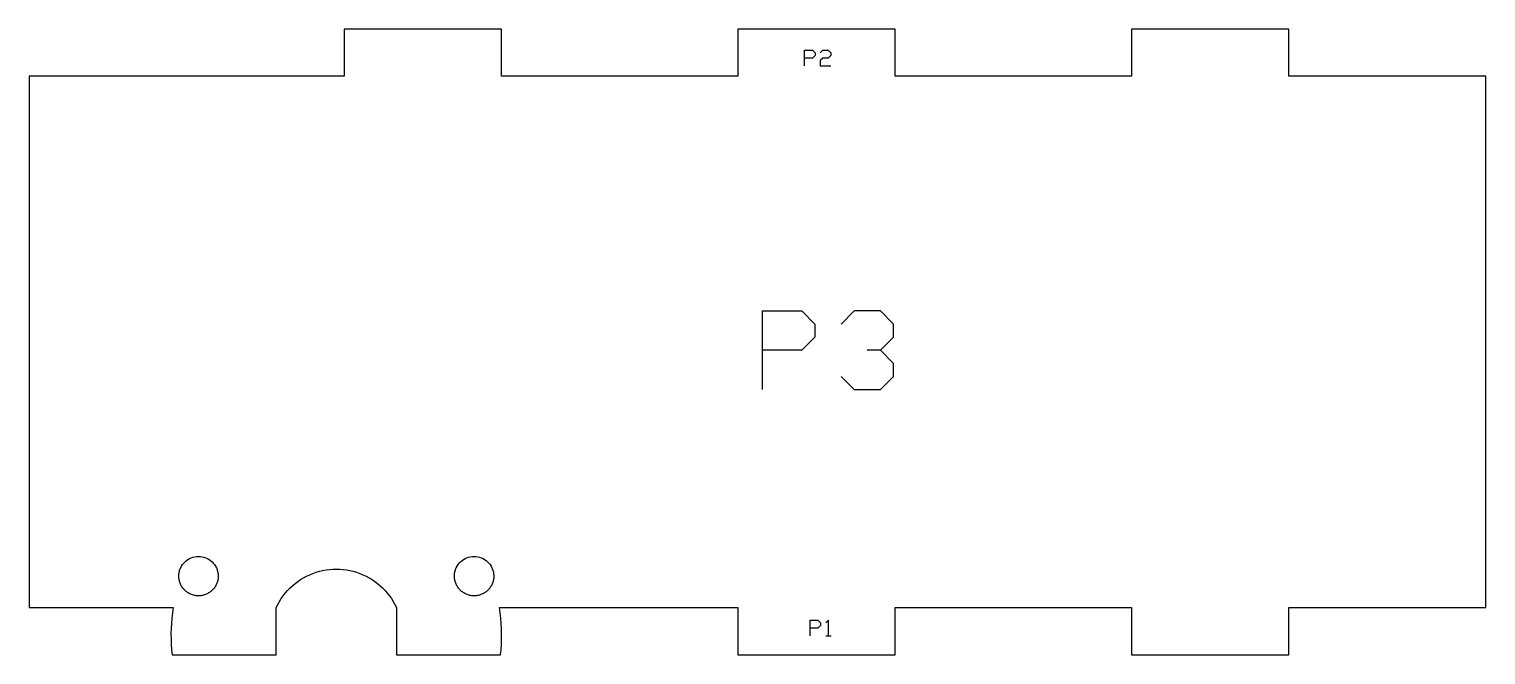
# Model space of a CAD drawing. Extents: x 8 to 193, y 7 to 87.
import ezdxf

# ---------------------------------------------------------------- set-up
doc = ezdxf.new("R2010")
doc.units = 0
doc.header["$MEASUREMENT"] = 0

msp = doc.modelspace()

# ---------------------------------------------------------------- linework, layer by layer
for p, q in [((67.68, 86.94), (47.68, 86.94)), ((47.68, 86.94), (47.68, 80.94)), ((67.68, 80.94), (67.68, 86.94)), ((117.68, 86.94), (97.68, 86.94)), ((97.68, 86.94), (97.68, 80.94)), ((117.68, 80.94), (117.68, 86.94)), ((167.68, 86.94), (147.68, 86.94)), ((147.68, 86.94), (147.68, 80.94)), ((167.68, 80.94), (167.68, 86.94)), ((47.68, 80.94), (7.68, 80.94)), ((7.68, 80.94), (7.68, 13.44)), ((97.68, 80.94), (67.68, 80.94)), ((147.68, 80.94), (117.68, 80.94)), ((192.68, 80.94), (167.68, 80.94)), ((192.68, 13.44), (192.68, 80.94)), ((26.93, 18.49), (27.04, 18.7)), ((27.04, 18.7), (27.17, 18.9)), ((27.17, 18.9), (27.31, 19.08)), ((27.31, 19.08), (27.48, 19.25)), ((27.48, 19.25), (27.66, 19.41)), ((27.66, 19.41), (27.85, 19.54)), ((27.85, 19.54), (28.05, 19.66)), ((28.05, 19.66), (28.27, 19.76)), ((28.27, 19.76), (28.49, 19.84)), ((28.49, 19.84), (28.72, 19.89)), ((28.72, 19.89), (28.95, 19.92)), ((28.95, 19.92), (29.19, 19.94)), ((29.19, 19.94), (29.43, 19.92)), ((29.43, 19.92), (29.66, 19.89)), ((29.66, 19.89), (29.89, 19.84)), ((29.89, 19.84), (30.11, 19.76)), ((30.11, 19.76), (30.33, 19.66)), ((30.33, 19.66), (30.53, 19.54)), ((30.53, 19.54), (30.73, 19.41)), ((30.73, 19.41), (30.91, 19.25)), ((30.91, 19.25), (31.07, 19.08)), ((31.07, 19.08), (31.22, 18.9)), ((31.22, 18.9), (31.35, 18.7)), ((31.35, 18.7), (31.46, 18.49)), ((61.93, 18.49), (62.04, 18.7)), ((62.04, 18.7), (62.17, 18.9)), ((62.17, 18.9), (62.31, 19.08)), ((62.31, 19.08), (62.48, 19.25)), ((62.48, 19.25), (62.66, 19.41)), ((62.66, 19.41), (62.85, 19.54)), ((62.85, 19.54), (63.05, 19.66)), ((63.05, 19.66), (63.27, 19.76)), ((63.27, 19.76), (63.49, 19.84)), ((63.49, 19.84), (63.72, 19.89)), ((63.72, 19.89), (63.95, 19.92)), ((63.95, 19.92), (64.19, 19.94)), ((64.19, 19.94), (64.43, 19.92)), ((64.43, 19.92), (64.66, 19.89)), ((64.66, 19.89), (64.89, 19.84)), ((64.89, 19.84), (65.11, 19.76)), ((65.11, 19.76), (65.33, 19.66)), ((65.33, 19.66), (65.53, 19.54)), ((65.53, 19.54), (65.73, 19.41)), ((65.73, 19.41), (65.91, 19.25)), ((65.91, 19.25), (66.07, 19.08)), ((66.07, 19.08), (66.22, 18.9)), ((66.22, 18.9), (66.35, 18.7)), ((66.35, 18.7), (66.46, 18.49)), ((26.69, 17.47), (26.7, 17.58)), ((26.69, 17.35), (26.69, 17.47)), ((26.7, 17.23), (26.69, 17.35)), ((26.7, 17.58), (26.71, 17.7)), ((26.71, 17.11), (26.7, 17.23)), ((26.71, 17.7), (26.72, 17.82)), ((26.73, 17), (26.71, 17.11)), ((26.72, 17.82), (26.74, 17.94)), ((26.76, 16.88), (26.73, 17)), ((26.74, 17.94), (26.77, 18.05)), ((26.78, 16.77), (26.76, 16.88)), ((26.77, 18.05), (26.8, 18.17)), ((26.82, 16.65), (26.78, 16.77)), ((26.8, 18.17), (26.84, 18.27)), ((26.86, 16.54), (26.82, 16.65)), ((26.84, 18.27), (26.88, 18.39)), ((26.88, 18.39), (26.93, 18.49)), ((31.46, 18.49), (31.5, 18.39)), ((31.5, 18.39), (31.55, 18.27)), ((31.56, 16.65), (31.52, 16.54)), ((31.55, 18.27), (31.58, 18.17)), ((31.6, 16.77), (31.56, 16.65)), ((31.58, 18.17), (31.61, 18.05)), ((31.63, 16.88), (31.6, 16.77)), ((31.61, 18.05), (31.64, 17.94)), ((31.65, 17), (31.63, 16.88)), ((31.64, 17.94), (31.66, 17.82)), ((31.67, 17.11), (31.65, 17)), ((31.66, 17.82), (31.67, 17.7)), ((31.67, 17.7), (31.69, 17.58)), ((31.68, 17.23), (31.67, 17.11)), ((31.69, 17.35), (31.68, 17.23)), ((31.69, 17.58), (31.69, 17.47)), ((31.69, 17.47), (31.69, 17.35)), ((41.45, 16.5), (41.79, 16.76)), ((41.79, 16.76), (42.15, 17.01)), ((42.15, 17.01), (42.53, 17.23)), ((42.53, 17.23), (42.91, 17.44)), ((42.91, 17.44), (43.31, 17.62)), ((43.31, 17.62), (43.71, 17.79)), ((43.71, 17.79), (44.12, 17.93)), ((44.12, 17.93), (44.54, 18.05)), ((44.54, 18.05), (44.96, 18.16)), ((44.96, 18.16), (45.39, 18.23)), ((45.39, 18.23), (45.82, 18.29)), ((45.82, 18.29), (46.26, 18.32)), ((46.26, 18.32), (46.69, 18.34)), ((46.69, 18.34), (47.13, 18.32)), ((47.13, 18.32), (47.56, 18.29)), ((47.56, 18.29), (47.99, 18.23)), ((47.99, 18.23), (48.42, 18.16)), ((48.42, 18.16), (48.85, 18.05)), ((48.85, 18.05), (49.26, 17.93)), ((49.26, 17.93), (49.67, 17.79)), ((49.67, 17.79), (50.08, 17.62)), ((50.08, 17.62), (50.47, 17.44)), ((50.47, 17.44), (50.86, 17.23)), ((50.86, 17.23), (51.23, 17.01)), ((51.23, 17.01), (51.59, 16.76)), ((51.59, 16.76), (51.94, 16.5)), ((61.69, 17.47), (61.7, 17.58)), ((61.69, 17.35), (61.69, 17.47)), ((61.7, 17.23), (61.69, 17.35)), ((61.7, 17.58), (61.71, 17.7)), ((61.71, 17.11), (61.7, 17.23)), ((61.71, 17.7), (61.72, 17.82)), ((61.73, 17), (61.71, 17.11)), ((61.72, 17.82), (61.74, 17.94)), ((61.76, 16.88), (61.73, 17)), ((61.74, 17.94), (61.77, 18.05)), ((61.78, 16.77), (61.76, 16.88)), ((61.77, 18.05), (61.8, 18.17)), ((61.82, 16.65), (61.78, 16.77)), ((61.8, 18.17), (61.84, 18.27)), ((61.86, 16.54), (61.82, 16.65)), ((61.84, 18.27), (61.88, 18.39)), ((61.88, 18.39), (61.93, 18.49)), ((66.46, 18.49), (66.5, 18.39)), ((66.5, 18.39), (66.55, 18.27)), ((66.56, 16.65), (66.52, 16.54)), ((66.55, 18.27), (66.58, 18.17)), ((66.6, 16.77), (66.56, 16.65)), ((66.58, 18.17), (66.61, 18.05)), ((66.63, 16.88), (66.6, 16.77)), ((66.61, 18.05), (66.64, 17.94)), ((66.65, 17), (66.63, 16.88)), ((66.64, 17.94), (66.66, 17.82)), ((66.67, 17.11), (66.65, 17)), ((66.66, 17.82), (66.67, 17.7)), ((66.67, 17.7), (66.69, 17.58)), ((66.68, 17.23), (66.67, 17.11)), ((66.69, 17.35), (66.68, 17.23)), ((66.69, 17.58), (66.69, 17.47)), ((66.69, 17.47), (66.69, 17.35)), ((26.9, 16.43), (26.86, 16.54)), ((26.95, 16.33), (26.9, 16.43)), ((27.01, 16.22), (26.95, 16.33)), ((27.07, 16.12), (27.01, 16.22)), ((27.13, 16.02), (27.07, 16.12)), ((27.2, 15.93), (27.13, 16.02)), ((27.28, 15.83), (27.2, 15.93)), ((27.35, 15.75), (27.28, 15.83)), ((27.44, 15.66), (27.35, 15.75)), ((27.52, 15.58), (27.44, 15.66)), ((27.61, 15.5), (27.52, 15.58)), ((27.7, 15.43), (27.61, 15.5)), ((27.8, 15.36), (27.7, 15.43)), ((27.9, 15.3), (27.8, 15.36)), ((28, 15.24), (27.9, 15.3)), ((28.11, 15.19), (28, 15.24)), ((28.22, 15.14), (28.11, 15.19)), ((28.32, 15.09), (28.22, 15.14)), ((28.44, 15.05), (28.32, 15.09)), ((28.55, 15.02), (28.44, 15.05)), ((28.67, 14.99), (28.55, 15.02)), ((28.78, 14.97), (28.67, 14.99)), ((28.9, 14.95), (28.78, 14.97)), ((29.01, 14.94), (28.9, 14.95)), ((29.13, 14.94), (29.01, 14.94)), ((29.25, 14.94), (29.13, 14.94)), ((29.37, 14.94), (29.25, 14.94)), ((29.48, 14.95), (29.37, 14.94)), ((29.6, 14.97), (29.48, 14.95)), ((29.72, 14.99), (29.6, 14.97)), ((29.83, 15.02), (29.72, 14.99)), ((29.95, 15.05), (29.83, 15.02)), ((30.06, 15.09), (29.95, 15.05)), ((30.17, 15.14), (30.06, 15.09)), ((30.28, 15.19), (30.17, 15.14)), ((30.38, 15.24), (30.28, 15.19)), ((30.48, 15.3), (30.38, 15.24)), ((30.58, 15.36), (30.48, 15.3)), ((30.68, 15.43), (30.58, 15.36)), ((30.77, 15.5), (30.68, 15.43)), ((30.86, 15.58), (30.77, 15.5)), ((30.95, 15.66), (30.86, 15.58)), ((31.03, 15.75), (30.95, 15.66)), ((31.11, 15.83), (31.03, 15.75)), ((31.18, 15.93), (31.11, 15.83)), ((31.25, 16.02), (31.18, 15.93)), ((31.31, 16.12), (31.25, 16.02)), ((31.37, 16.22), (31.31, 16.12)), ((31.43, 16.33), (31.37, 16.22)), ((31.48, 16.43), (31.43, 16.33)), ((31.52, 16.54), (31.48, 16.43)), ((39.69, 14.58), (39.94, 14.93)), ((39.94, 14.93), (40.21, 15.28)), ((40.21, 15.28), (40.49, 15.61)), ((40.49, 15.61), (40.8, 15.92)), ((40.8, 15.92), (41.11, 16.22)), ((41.11, 16.22), (41.45, 16.5)), ((51.94, 16.5), (52.27, 16.22)), ((52.27, 16.22), (52.59, 15.92)), ((52.59, 15.92), (52.89, 15.61)), ((52.89, 15.61), (53.17, 15.28)), ((53.17, 15.28), (53.44, 14.93)), ((53.44, 14.93), (53.69, 14.58)), ((61.9, 16.43), (61.86, 16.54)), ((61.95, 16.33), (61.9, 16.43)), ((62.01, 16.22), (61.95, 16.33)), ((62.07, 16.12), (62.01, 16.22)), ((62.13, 16.02), (62.07, 16.12)), ((62.2, 15.93), (62.13, 16.02)), ((62.28, 15.83), (62.2, 15.93)), ((62.35, 15.75), (62.28, 15.83)), ((62.44, 15.66), (62.35, 15.75)), ((62.52, 15.58), (62.44, 15.66)), ((62.61, 15.5), (62.52, 15.58)), ((62.7, 15.43), (62.61, 15.5)), ((62.8, 15.36), (62.7, 15.43)), ((62.9, 15.3), (62.8, 15.36)), ((63, 15.24), (62.9, 15.3)), ((63.11, 15.19), (63, 15.24)), ((63.22, 15.14), (63.11, 15.19)), ((63.32, 15.09), (63.22, 15.14)), ((63.44, 15.05), (63.32, 15.09)), ((63.55, 15.02), (63.44, 15.05)), ((63.67, 14.99), (63.55, 15.02)), ((63.78, 14.97), (63.67, 14.99)), ((63.9, 14.95), (63.78, 14.97)), ((64.01, 14.94), (63.9, 14.95)), ((64.13, 14.94), (64.01, 14.94)), ((64.25, 14.94), (64.13, 14.94)), ((64.37, 14.94), (64.25, 14.94)), ((64.48, 14.95), (64.37, 14.94)), ((64.6, 14.97), (64.48, 14.95)), ((64.72, 14.99), (64.6, 14.97)), ((64.83, 15.02), (64.72, 14.99)), ((64.95, 15.05), (64.83, 15.02)), ((65.06, 15.09), (64.95, 15.05)), ((65.17, 15.14), (65.06, 15.09)), ((65.28, 15.19), (65.17, 15.14)), ((65.38, 15.24), (65.28, 15.19)), ((65.48, 15.3), (65.38, 15.24)), ((65.58, 15.36), (65.48, 15.3)), ((65.68, 15.43), (65.58, 15.36)), ((65.77, 15.5), (65.68, 15.43)), ((65.86, 15.58), (65.77, 15.5)), ((65.95, 15.66), (65.86, 15.58)), ((66.03, 15.75), (65.95, 15.66)), ((66.11, 15.83), (66.03, 15.75)), ((66.18, 15.93), (66.11, 15.83)), ((66.25, 16.02), (66.18, 15.93)), ((66.31, 16.12), (66.25, 16.02)), ((66.37, 16.22), (66.31, 16.12)), ((66.43, 16.33), (66.37, 16.22)), ((66.48, 16.43), (66.43, 16.33)), ((66.52, 16.54), (66.48, 16.43)), ((7.68, 13.44), (25.98, 13.44)), ((25.98, 13.44), (25.88, 12.77)), ((39.06, 13.44), (39.25, 13.83)), ((39.06, 7.44), (39.06, 13.44)), ((39.25, 13.83), (39.46, 14.21)), ((39.46, 14.21), (39.69, 14.58)), ((53.69, 14.58), (53.92, 14.21)), ((53.92, 14.21), (54.14, 13.83)), ((54.14, 13.83), (54.33, 13.44)), ((54.33, 13.44), (54.33, 7.44)), ((67.5, 12.77), (67.4, 13.44)), ((67.4, 13.44), (97.68, 13.44)), ((97.68, 13.44), (97.68, 7.44)), ((117.68, 7.44), (117.68, 13.44)), ((117.68, 13.44), (147.68, 13.44)), ((147.68, 13.44), (147.68, 7.44)), ((167.68, 7.44), (167.68, 13.44)), ((167.68, 13.44), (192.68, 13.44)), ((25.75, 11.44), (25.71, 10.77)), ((25.8, 12.11), (25.75, 11.44)), ((25.88, 12.77), (25.8, 12.11)), ((67.58, 12.11), (67.5, 12.77)), ((67.64, 11.44), (67.58, 12.11)), ((67.67, 10.77), (67.64, 11.44)), ((25.71, 10.77), (25.69, 10.11)), ((25.69, 10.11), (25.7, 9.44)), ((25.7, 9.44), (25.72, 8.77)), ((67.66, 8.77), (67.69, 9.44)), ((67.69, 10.11), (67.67, 10.77)), ((67.69, 9.44), (67.69, 10.11)), ((25.72, 8.77), (25.77, 8.1)), ((25.77, 8.1), (25.84, 7.44)), ((25.84, 7.44), (39.06, 7.44)), ((54.33, 7.44), (67.54, 7.44)), ((67.54, 7.44), (67.61, 8.1)), ((67.61, 8.1), (67.66, 8.77)), ((97.68, 7.44), (117.68, 7.44)), ((147.68, 7.44), (167.68, 7.44))]:
    msp.add_line(p, q)
at = {"color": 1, "linetype": 'Continuous'}
msp.add_line((108.86, 9.85), (109.52, 9.85), dxfattribs=at)
for points in [[(106.16, 82.26), (106.16, 84.26), (107.16, 84.26), (107.49, 83.93), (107.49, 83.6), (107.16, 83.26), (106.16, 83.26)], [(108.16, 83.93), (108.49, 84.26), (109.16, 84.26), (109.49, 83.93), (109.49, 83.6), (109.16, 83.26), (108.49, 83.26), (108.16, 82.93), (108.16, 82.26), (109.49, 82.26)], [(100.8, 41.13), (100.8, 51.13), (105.8, 51.13), (107.46, 49.46), (107.46, 47.79), (105.8, 46.13), (100.8, 46.13)], [(115.8, 46.13), (117.46, 47.79), (117.46, 49.46), (115.8, 51.13), (112.46, 51.13), (110.8, 49.46)], [(110.8, 42.79), (112.46, 41.13), (115.8, 41.13), (117.46, 42.79), (117.46, 44.46), (115.8, 46.13), (114.13, 46.13)], [(106.86, 9.85), (106.86, 11.85), (107.86, 11.85), (108.19, 11.52), (108.19, 11.18), (107.86, 10.85), (106.86, 10.85)], [(109.19, 9.85), (109.19, 11.85), (108.86, 11.52)]]:
    msp.add_lwpolyline(points, dxfattribs=at)

doc.saveas('drawing.dxf')
